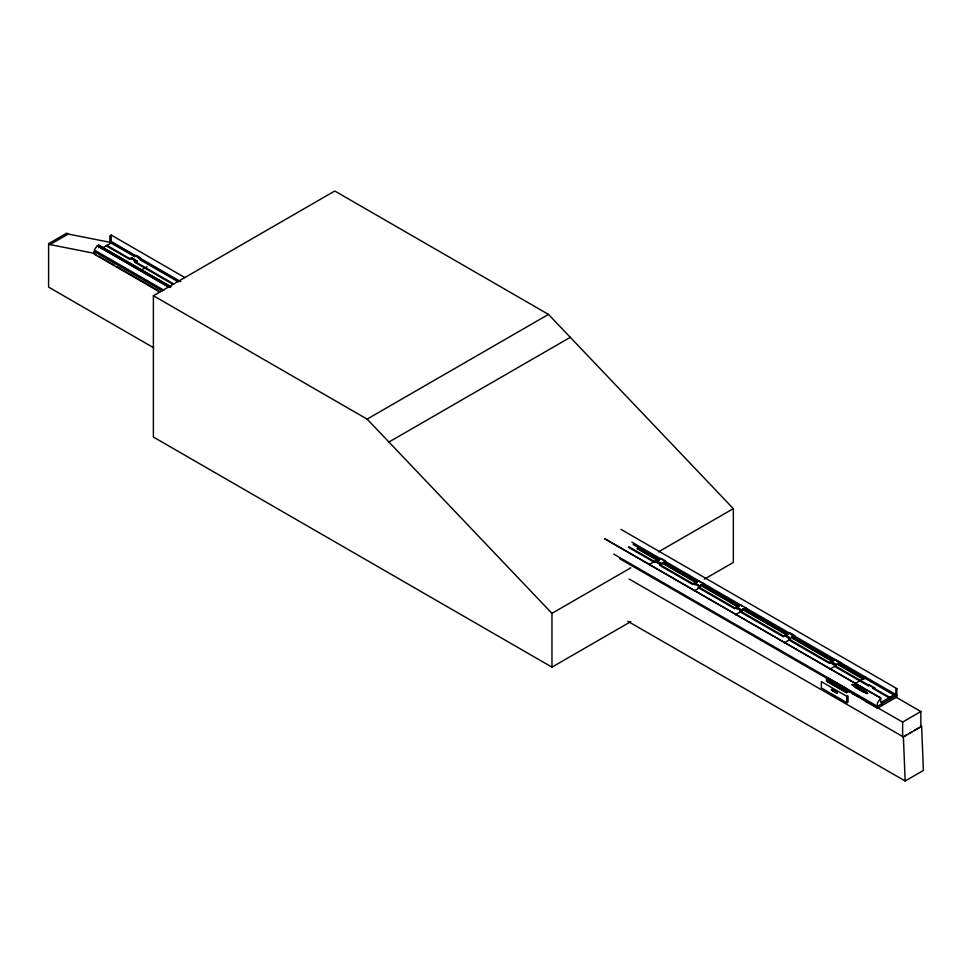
<?xml version="1.0" encoding="UTF-8"?>
<svg xmlns="http://www.w3.org/2000/svg" width="972" height="972" viewBox="0 0 972 972"><rect width="100%" height="100%" fill="white"/><g stroke="black" fill="none" stroke-linecap="round" stroke-linejoin="round"><path stroke-width="1.46" d="M159.809 292.037L94.138 254.117L94.697 249.16L97.394 245.758L169.675 287.493M97.394 245.758L98.694 245.005L170.938 286.716M659.745 564.307C665.055 565.801 651.349 558.147 656.659 562.521M694.13 590.94L700.423 587.27L694.336 583.601L695.138 584.646M735.415 614.778L741.709 611.109L735.634 607.439L735.938 608.083M784.987 635.226L788.875 636.891L790.758 638.859M784.125 642.905L790.418 639.236L784.343 635.567L784.647 636.198M829.748 669.234L836.042 665.565L829.967 661.908L830.27 662.539M832.202 689.513L831.218 689.464L832.846 690.837M835.106 691.128L836.989 693.109M153.649 347.757L48.6 287.105L48.6 243.644L66.837 233.11L68.21 234.045L111.756 242.648L101.331 248.662M48.6 243.644L49.973 244.58L68.21 234.045M184.826 277.555L111.258 235.078L109.872 235.88L109.872 242.356L134.804 256.754M109.872 242.356L111.258 241.554L180.816 281.722M140.624 270.41L147.137 266.656M630.816 621.63L551.962 667.157L153.394 437.048L153.394 295.719L334.769 191.01L548.487 314.406L733.338 508.648L733.338 562.448L704.421 579.142M153.394 295.719L367.112 419.114L548.487 314.406M388.934 442.041L570.297 337.32M551.962 667.157L551.962 613.368L630.816 567.83M658.421 551.902L733.338 508.648M649.029 564.586L655.213 561.014M834.426 683.62L838.022 685.394L834.426 683.62L834.426 685.515L838.022 687.277L838.022 684.482L834.656 682.575L834.426 685.333M837.755 687.253L832.469 683.911M838.022 687.277L837.755 685.539M854.753 683.705L865.918 677.265M847.876 690.825L847.876 692.125M826.492 676.937L826.492 681.165L846.478 692.708L847.949 691.857M846.977 696.426L847.876 695.903L847.876 702.197L846.977 702.72L821.34 687.921L821.34 681.627L846.977 696.426L846.977 702.72M852.371 693.765L858.592 696.948M865.809 701.529L872.224 704.664M846.977 692.416L846.977 690.084L877.412 708.224L896.852 696.997L896.852 688.638L895.868 689.197L895.868 693.862L880.754 702.586L880.668 697.981L604.681 538.646M873.415 705.344L902.624 722.062L920.861 711.528L920.861 726.619M896.852 695.114L877.412 706.34L613.684 554.076M903.924 736.387L906.536 734.893M909.136 733.386L911.748 731.88M914.348 730.373L919.561 727.36M629.212 579.081L903.389 736.934L921.626 726.412L923.4 770.456L905.163 780.99L627.815 621.302M852.237 684.458L853.768 686.366M829.165 680.509L832.688 681.445M843.55 689.294L836.564 686.341M700.314 587.367L699.512 587.173M741.6 611.206L740.166 610.744M790.321 639.333L788.875 638.859M835.932 665.662L834.498 665.2M837.378 693.085L836.491 692.939M49.973 244.58L93.506 253.182L96.143 254.7M852.225 684.337L853.173 684.738M867.34 693.716L853.756 686.244M831.194 680.813L828.946 680.752L829.979 682.065M841.509 688.99L843.769 689.051L842.736 687.739M140.588 258.904C143.394 259.196 134.731 253.899 135.728 255.964M135.752 261.699C138.899 261.954 128.328 256.061 131.378 259.172M665.225 561.792C668.359 562.059 657.801 556.166 660.851 559.277M703.546 583.917L704.445 584.014L698.37 580.661M853.161 684.616L856.283 686.147M857.426 687.277C853.137 686.159 867.073 693.68 861.775 689.719M865.019 692.744L867.619 693.218M840.015 688.358C856.952 694.555 819.311 671.907 831.169 683.049M744.989 607.95L746.545 608.314L740.457 604.961M793.711 636.077C798.328 637.705 788.486 631.083 789.483 633.416M839.322 662.418L840.877 662.783L834.79 659.429M873.5 687.726L875.055 688.091L868.968 684.738M832.117 689.561L833.587 690.156M835.859 692.672L836.576 692.89M854.534 685.199L858.264 687.18M859.297 687.897C849.698 683.304 868.774 694.543 860.9 688.82M834.45 682.308L827.986 680.206L836.613 686.524M832.506 681.554L839.82 685.758L843.574 689.16M838.265 687.496L840.731 688.662M702.161 583.273L702.902 583.65M659.757 563.505C668.736 566.992 648.154 555.571 658.955 563.067M832.761 689.841L834.389 690.594M834.304 691.857L835.944 692.623M858.203 687.654L859.09 688.115M863.294 692.028L855.336 687.435M833.988 682.089L836.333 683.34M836.37 686.451L838.751 687.69M138.401 257.823L139.203 258.26M133.565 260.605L134.367 261.055M788.073 637.62L788.875 638.057M833.697 663.961C842.882 668.201 825.544 657.643 832.895 663.475M835.191 692.246L833.502 691.371M859.054 687.751C876.452 696.645 845.652 678.213 858.13 687.204M620.974 529.363L896.852 688.638M631.885 542.145L700.253 581.62M702.89 583.127L742.329 605.908M744.965 607.427L895.564 694.373M135.363 256.146L110.383 241.712L111.756 242.648M138 257.665L178.775 281.2M140.053 259.791L178.119 281.759M633.124 544.466L659.429 559.641M664.69 562.679L697.556 581.657M702.817 584.694L739.631 605.945M744.892 608.982L788.28 634.036M793.529 637.073L834.292 660.608M839.553 663.633L895.467 695.916L895.467 694.093M638.458 547.819L658.19 559.204M663.439 562.241L696.317 581.22M702.89 585.01L738.392 605.507M744.965 609.298L788.353 634.352M793.614 637.389L833.053 660.158M838.314 663.196L864.606 678.383M638.021 548.074L659.065 560.212L637.887 548.147M695.879 581.475L663.001 562.496L697.046 582.313M701.128 584.512L737.942 605.763M743.203 608.8L787.903 634.607M791.852 636.891L832.615 660.413M837.876 663.451L864.169 678.638M700.994 584.585L737.809 605.848M743.07 608.885L786.457 633.926M791.718 636.964L832.469 660.498M837.73 663.536L864.023 678.711M896.269 697.325L920.861 711.528M637.559 548.342L658.603 560.48M663.864 563.517L696.73 582.495M700.678 584.767L738.805 606.783M742.754 609.067L787.454 634.874M791.39 637.146L832.154 660.681M837.414 663.718L863.707 678.893M730.057 602.166L734.006 604.438M824.718 656.817L827.5 658.445M637.073 548.621L656.793 560.006M662.053 563.043L696.244 582.775M701.505 585.812L738.319 607.075M743.568 610.1L786.956 635.153M792.216 638.191L832.98 661.725M836.916 663.998L863.221 679.185M106.859 245.333L130.503 258.989M135.752 262.015L173.842 284.006M629.042 546.823L655.347 561.998M659.283 564.282L694.786 584.767M698.734 587.052L735.549 608.302M740.81 611.339L784.197 636.393M789.446 639.43L830.21 662.965M834.158 665.237L868.178 684.883M873.342 687.86L891.385 698.273L891.385 696.45M106.118 245.77L129.398 259.22M134.573 262.197L173.052 284.419M628.301 547.248L654.593 562.436M659.854 565.473L692.72 584.451M697.981 587.489L734.796 608.739M740.057 611.777L783.444 636.83M788.705 639.855L829.456 663.39M834.717 666.428L868.725 686.062M872.589 688.285L890.631 698.71L890.631 696.888M98.427 245.321L170.671 287.019M97.394 245.916L168.363 286.886M604.681 538.792L880.754 698.078L877.461 702.963A5.808 3.353 -60 0 0 877.412 703.716L877.412 708.224M920.861 725.975L921.626 726.412M94.32 250.035L163.94 290.215M94.138 251.493L162.433 290.932M98.767 256.207L114.55 265.32M117.187 266.838L159.262 291.114M619.638 558.681L826.066 677.861M848.313 690.703L850.755 692.113M859.795 697.337L862.395 698.844M866.429 701.164L871.763 704.25M848.192 690.788L850.622 692.186M863.282 699.488L865.299 700.654M860.026 688.638L860.949 689.184M836.127 683.255L838.277 684.543M834.243 685.369L844.279 689.986L841.545 686.754M836.977 661.118L837.779 661.604M791.366 634.777L792.156 635.263M871.155 686.426L871.957 686.912M832.154 663.912L832.943 664.386M657.4 563.019L658.202 563.505M834.304 690.642L835.191 691.08M838.229 684.482L840.282 685.868M833.587 691.323L832.117 690.424M136.858 256.839L137.599 257.337M865.809 691.821L860.329 688.237L866.963 692.696M840.015 685.649L842.019 687.119M832.895 684.045L829.128 680.643M830.732 682.66L832.7 684.154M835.592 660.158L836.236 660.632M870.414 685.94L869.284 685.066M830.756 662.953L831.4 663.414M789.969 633.817L790.613 634.291M741.259 605.702L741.903 606.163M699.172 581.402L699.804 581.864M736.424 608.484L737.068 608.958M835.859 691.627L837.402 693.036M866.951 692.586L867.632 693.34M851.946 684.725L852.602 685.357M367.112 419.114L551.962 613.368M903.389 736.934L905.163 780.99M902.624 722.062L902.624 737.141M881.969 701.881L881.969 705.587M847.426 696.159L847.426 702.452M846.478 688.48L846.478 692.708M837.281 684.227L835.738 683.401M836.856 684.057L837.281 684.738L836.163 683.656M111.258 235.078L111.258 241.554M98.694 245.005L98.694 247.605M131.329 257.689L137.417 261.359L131.329 257.689M694.287 582.702L700.362 586.371L694.287 582.702M736.375 607.002L742.462 610.671L736.375 607.002M845.543 688.127L827.439 677.666L827.439 681.518L845.543 691.979L845.543 688.127"/></g></svg>
